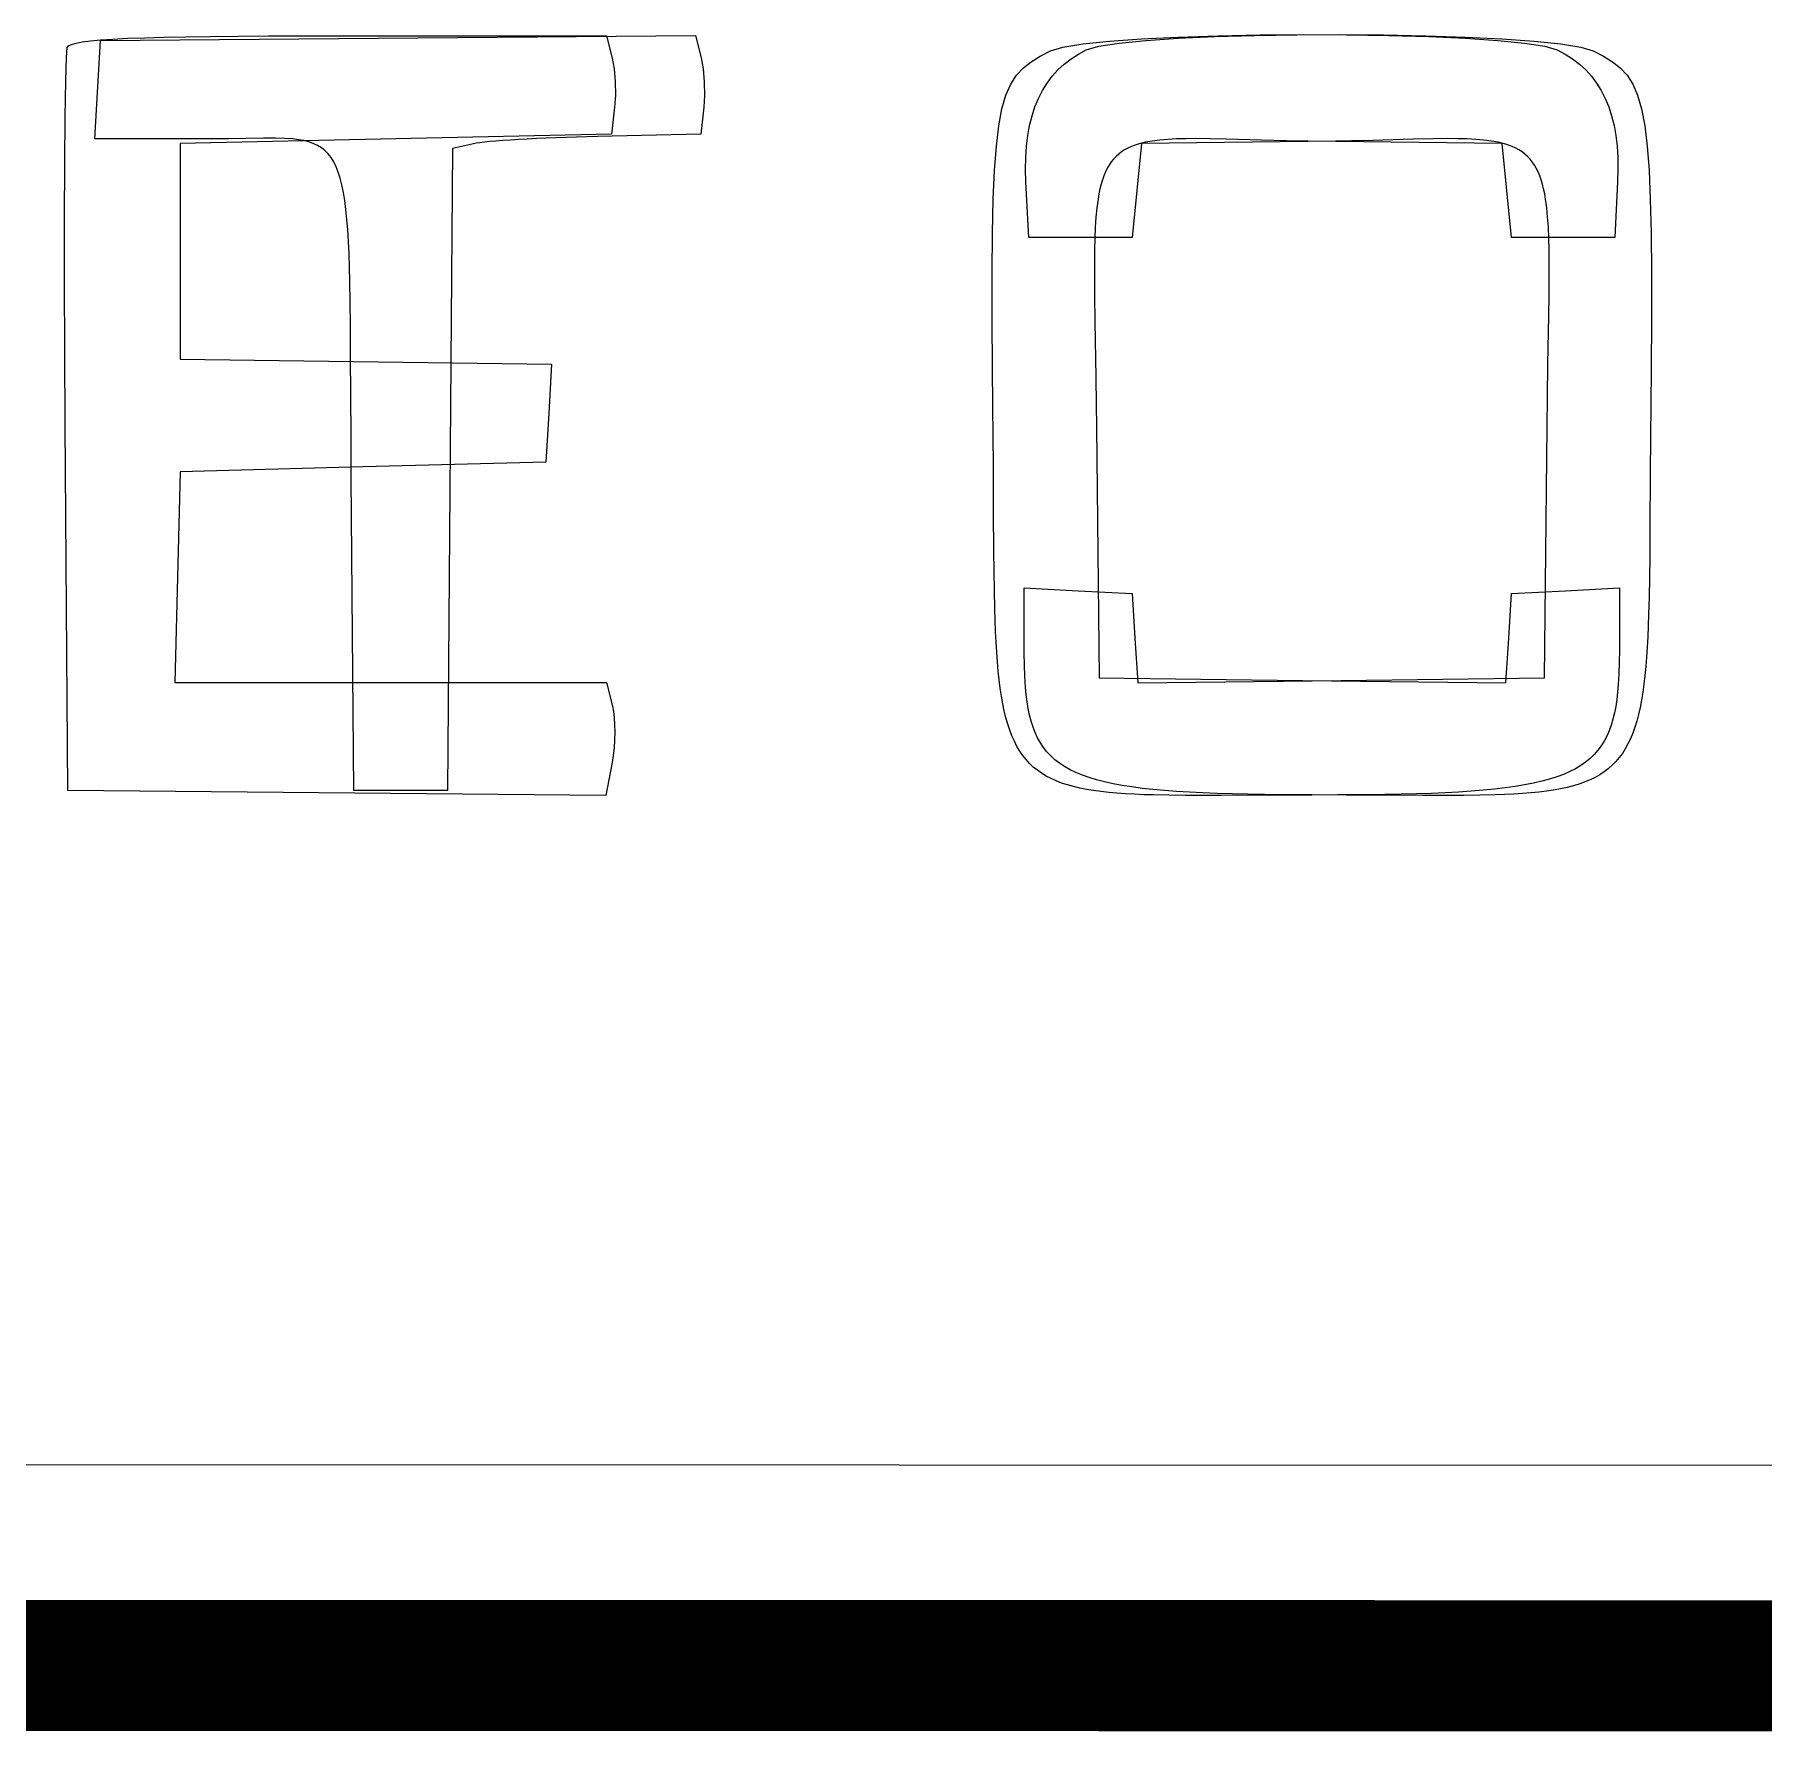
# Model space of a CAD drawing. Header units: inches. Extents: x -4 to 338, y -3 to 155.
# Drawn here: x 10.664 to 14.013, y -3.301 to -0.001 of the extents above; entities that cross this region are included whole.
import ezdxf

# ---------------------------------------------------------------- set-up
doc = ezdxf.new("R2010")
doc.units = ezdxf.units.IN
for name, color, linetype in [('Board Outline', 216, 'Continuous'), ('Bottom Layer', 5, 'Continuous'), ('Bottom Overlay', 54, 'Continuous'), ('Top Layer', 1, 'Continuous'), ('Top Overlay', 2, 'Continuous')]:
    doc.layers.add(name, color=color, linetype=linetype)

# ---------------------------------------------------------------- blocks, each defined once
blk = doc.blocks.new('IMPORTED_IMAGE_B_1')
at = {"layer": 'Bottom Overlay'}
for p, q in [((7.6184, -20.7822), (7.6294, -20.5915)), ((7.6294, -20.5915), (8.7821, -20.5819)), ((8.7821, -20.5819), (8.793, -20.6254)), ((9.5633, -20.6026), (9.6025, -20.5965)), ((9.6025, -20.5965), (9.6545, -20.5913)), ((9.6545, -20.5913), (9.717, -20.5871)), ((9.717, -20.5871), (9.7881, -20.5838)), ((9.7881, -20.5838), (9.8655, -20.5816)), ((9.8655, -20.5816), (9.9472, -20.5803)), ((9.9472, -20.5803), (10.031, -20.58)), ((10.031, -20.58), (10.1147, -20.5806)), ((10.1147, -20.5806), (10.1962, -20.5822)), ((10.1962, -20.5822), (10.2735, -20.5848)), ((10.2735, -20.5848), (10.3444, -20.5883)), ((10.3444, -20.5883), (10.4067, -20.5927)), ((10.4067, -20.5927), (10.4583, -20.5981)), ((10.4583, -20.5981), (10.4971, -20.6045)), ((8.793, -20.6254), (8.7968, -20.6464)), ((9.4962, -20.6371), (9.5094, -20.627)), ((9.5094, -20.627), (9.5237, -20.6179)), ((9.5237, -20.6179), (9.539, -20.6098)), ((9.539, -20.6098), (9.5633, -20.6026)), ((10.4971, -20.6045), (10.5209, -20.6117)), ((10.5209, -20.6117), (10.5408, -20.622)), ((10.5408, -20.622), (10.5583, -20.6327)), ((10.5583, -20.6327), (10.5735, -20.6446)), ((8.7968, -20.6464), (8.799, -20.6714)), ((9.463, -20.6739), (9.473, -20.6606)), ((9.473, -20.6606), (9.484, -20.6483)), ((9.484, -20.6483), (9.4962, -20.6371)), ((10.5735, -20.6446), (10.5867, -20.6588)), ((10.5867, -20.6588), (10.5978, -20.6762)), ((8.7994, -20.6973), (8.798, -20.721)), ((8.799, -20.6714), (8.7994, -20.6973)), ((9.4463, -20.7036), (9.4541, -20.6882)), ((9.4541, -20.6882), (9.463, -20.6739)), ((10.5978, -20.6762), (10.6072, -20.6976)), ((10.6072, -20.6976), (10.6149, -20.7242)), ((8.798, -20.721), (8.792, -20.7731)), ((9.4339, -20.7376), (9.4395, -20.7201)), ((9.4395, -20.7201), (9.4463, -20.7036)), ((10.6149, -20.7242), (10.621, -20.7566)), ((9.4257, -20.7758), (9.4293, -20.7562)), ((9.4293, -20.7562), (9.4339, -20.7376)), ((10.621, -20.7566), (10.6258, -20.796)), ((7.8442, -20.7822), (7.6184, -20.7822)), ((7.851, -20.7822), (7.8442, -20.7822)), ((7.8771, -20.782), (7.851, -20.7822)), ((7.9447, -20.7807), (7.8771, -20.782)), ((7.9685, -20.7807), (7.9447, -20.7807)), ((7.9858, -20.7812), (7.9685, -20.7807)), ((8.0017, -20.7823), (7.9858, -20.7812)), ((8.0127, -20.7837), (8.0017, -20.7823)), ((8.023, -20.7855), (8.0127, -20.7837)), ((8.0325, -20.788), (8.023, -20.7855)), ((8.0413, -20.791), (8.0325, -20.788)), ((8.0495, -20.7948), (8.0413, -20.791)), ((8.057, -20.7994), (8.0495, -20.7948)), ((8.0638, -20.8047), (8.057, -20.7994)), ((8.3517, -20.7915), (8.3111, -20.801)), ((8.3569, -20.7905), (8.3517, -20.7915)), ((8.364, -20.7895), (8.3569, -20.7905)), ((8.3728, -20.7885), (8.364, -20.7895)), ((8.3833, -20.7875), (8.3728, -20.7885)), ((8.3953, -20.7865), (8.3833, -20.7875)), ((8.4086, -20.7855), (8.3953, -20.7865)), ((8.4233, -20.7845), (8.4086, -20.7855)), ((8.4391, -20.7836), (8.4233, -20.7845)), ((8.456, -20.7826), (8.4391, -20.7836)), ((8.4737, -20.7817), (8.456, -20.7826)), ((8.4922, -20.7809), (8.4737, -20.7817)), ((8.5114, -20.7801), (8.4922, -20.7809)), ((8.5311, -20.7794), (8.5114, -20.7801)), ((8.5512, -20.7787), (8.5311, -20.7794)), ((8.5716, -20.7781), (8.5512, -20.7787)), ((8.5922, -20.7776), (8.5716, -20.7781)), ((8.792, -20.7731), (8.5922, -20.7776)), ((9.4218, -20.8183), (9.4232, -20.7965)), ((9.4232, -20.7965), (9.4257, -20.7758)), ((9.6458, -20.7913), (9.6367, -20.8821)), ((10.0218, -20.7864), (9.6458, -20.7913)), ((10.0536, -20.7859), (10.0218, -20.7864)), ((10.0935, -20.785), (10.0536, -20.7859)), ((10.1729, -20.7828), (10.0935, -20.785)), ((10.2113, -20.782), (10.1729, -20.7828)), ((10.2393, -20.7817), (10.2113, -20.782)), ((10.2586, -20.7818), (10.2393, -20.7817)), ((10.2767, -20.7823), (10.2586, -20.7818)), ((10.2936, -20.7832), (10.2767, -20.7823)), ((10.3093, -20.7845), (10.2936, -20.7832)), ((10.3238, -20.7864), (10.3093, -20.7845)), ((10.3371, -20.7888), (10.3238, -20.7864)), ((10.3494, -20.7919), (10.3371, -20.7888)), ((10.3571, -20.7943), (10.3494, -20.7919)), ((10.3642, -20.797), (10.3571, -20.7943)), ((10.371, -20.8001), (10.3642, -20.797)), ((10.3773, -20.8036), (10.371, -20.8001)), ((10.6258, -20.796), (10.6293, -20.8433)), ((8.0701, -20.811), (8.0638, -20.8047)), ((8.0759, -20.8183), (8.0701, -20.811)), ((8.0811, -20.8266), (8.0759, -20.8183)), ((8.0857, -20.836), (8.0811, -20.8266)), ((8.3111, -20.801), (8.3015, -22.0447)), ((9.4215, -20.8412), (9.4218, -20.8183)), ((10.3832, -20.8074), (10.3773, -20.8036)), ((10.3888, -20.8116), (10.3832, -20.8074)), ((10.3939, -20.8162), (10.3888, -20.8116)), ((10.3987, -20.8213), (10.3939, -20.8162)), ((10.4031, -20.8268), (10.3987, -20.8213)), ((10.4072, -20.8328), (10.4031, -20.8268)), ((10.4109, -20.8392), (10.4072, -20.8328)), ((8.0899, -20.8465), (8.0857, -20.836)), ((8.0937, -20.8583), (8.0899, -20.8465)), ((8.097, -20.8714), (8.0937, -20.8583)), ((9.4222, -20.8651), (9.4215, -20.8412)), ((9.4278, -20.973), (9.4222, -20.8651)), ((10.4143, -20.8462), (10.4109, -20.8392)), ((10.4174, -20.8536), (10.4143, -20.8462)), ((10.4203, -20.8616), (10.4174, -20.8536)), ((10.4228, -20.8701), (10.4203, -20.8616)), ((10.6293, -20.8433), (10.6317, -20.8993)), ((8.0999, -20.8859), (8.097, -20.8714)), ((8.1025, -20.9018), (8.0999, -20.8859)), ((9.6367, -20.8821), (9.6276, -20.973)), ((10.4251, -20.8792), (10.4228, -20.8701)), ((10.4271, -20.8889), (10.4251, -20.8792)), ((10.4289, -20.8992), (10.4271, -20.8889)), ((10.4311, -20.9157), (10.4289, -20.8992)), ((10.6317, -20.8993), (10.6332, -20.965)), ((8.1047, -20.9192), (8.1025, -20.9018)), ((8.1066, -20.9381), (8.1047, -20.9192)), ((10.4328, -20.9338), (10.4311, -20.9157)), ((10.4342, -20.9533), (10.4328, -20.9338)), ((8.1082, -20.9587), (8.1066, -20.9381)), ((8.1095, -20.981), (8.1082, -20.9587)), ((10.4351, -20.9744), (10.4342, -20.9533)), ((10.6332, -20.965), (10.6338, -21.0414)), ((8.1106, -21.005), (8.1095, -20.981)), ((9.6276, -20.973), (9.4278, -20.973)), ((10.4357, -20.997), (10.4351, -20.9744)), ((10.436, -21.0214), (10.4357, -20.997)), ((8.1115, -21.0309), (8.1106, -21.005)), ((8.1122, -21.0586), (8.1115, -21.0309)), ((10.436, -21.0475), (10.436, -21.0214)), ((8.1129, -21.0987), (8.1122, -21.0586)), ((10.4357, -21.0851), (10.436, -21.0475)), ((10.6338, -21.0414), (10.6338, -21.1293)), ((8.1134, -21.1424), (8.1129, -21.0987)), ((10.4351, -21.126), (10.4357, -21.0851)), ((10.4334, -21.2184), (10.4351, -21.126)), ((10.6338, -21.1293), (10.6332, -21.2298)), ((8.1138, -21.2024), (8.1134, -21.1424)), ((8.1145, -21.3567), (8.1138, -21.2024)), ((10.4324, -21.2836), (10.4334, -21.2184)), ((10.6332, -21.2298), (10.632, -21.3614)), ((10.4317, -21.3402), (10.4324, -21.2836)), ((8.1151, -21.4378), (8.1145, -21.3567)), ((10.4269, -21.8267), (10.4317, -21.3402)), ((10.632, -21.3614), (10.6315, -21.4295)), ((10.6315, -21.4295), (10.6309, -21.5377)), ((8.1199, -22.0447), (8.1151, -21.4378)), ((10.6309, -21.5377), (10.6305, -21.5935)), ((10.6305, -21.5935), (10.63, -21.6326)), ((10.63, -21.6326), (10.6294, -21.6695)), ((9.4188, -21.7668), (9.4187, -21.6524)), ((9.4187, -21.6524), (9.5231, -21.6578)), ((9.5231, -21.6578), (9.6276, -21.6633)), ((9.6276, -21.6633), (9.6332, -21.7499)), ((10.6294, -21.6695), (10.6285, -21.7042)), ((10.6285, -21.7042), (10.6277, -21.7261)), ((10.6277, -21.7261), (10.6268, -21.7471)), ((9.4188, -21.7789), (9.4188, -21.7668)), ((9.6332, -21.7499), (9.6387, -21.8365)), ((10.6257, -21.7672), (10.6244, -21.7864)), ((10.6268, -21.7471), (10.6257, -21.7672)), ((9.4192, -21.8021), (9.4188, -21.7789)), ((9.42, -21.8239), (9.4192, -21.8021)), ((10.6229, -21.8047), (10.6212, -21.8222)), ((10.6244, -21.7864), (10.6229, -21.8047)), ((9.4213, -21.8445), (9.42, -21.8239)), ((9.6387, -21.8365), (10.0328, -21.8316)), ((10.0328, -21.8316), (10.4269, -21.8267)), ((10.6212, -21.8222), (10.6193, -21.8388)), ((9.4227, -21.859), (9.4213, -21.8445)), ((9.4244, -21.873), (9.4227, -21.859)), ((10.6147, -21.8697), (10.6119, -21.884)), ((10.6171, -21.8547), (10.6147, -21.8697)), ((10.6193, -21.8388), (10.6171, -21.8547)), ((9.4266, -21.8862), (9.4244, -21.873)), ((9.4292, -21.8988), (9.4266, -21.8862)), ((9.4323, -21.9107), (9.4292, -21.8988)), ((10.6089, -21.8975), (10.6055, -21.9103)), ((10.6119, -21.884), (10.6089, -21.8975)), ((9.4359, -21.922), (9.4323, -21.9107)), ((9.44, -21.9328), (9.4359, -21.922)), ((9.4447, -21.9429), (9.44, -21.9328)), ((10.5977, -21.9338), (10.5933, -21.9446)), ((10.6018, -21.9224), (10.5977, -21.9338)), ((10.6055, -21.9103), (10.6018, -21.9224)), ((9.4501, -21.9525), (9.4447, -21.9429)), ((9.4561, -21.9614), (9.4501, -21.9525)), ((9.4627, -21.9699), (9.4561, -21.9614)), ((9.4701, -21.9778), (9.4627, -21.9699)), ((10.5832, -21.9641), (10.5776, -21.973)), ((10.5885, -21.9547), (10.5832, -21.9641)), ((10.5933, -21.9446), (10.5885, -21.9547)), ((9.4782, -21.9853), (9.4701, -21.9778)), ((9.4871, -21.9922), (9.4782, -21.9853)), ((9.4969, -21.9987), (9.4871, -21.9922)), ((9.5075, -22.0047), (9.4969, -21.9987)), ((9.519, -22.0102), (9.5075, -22.0047)), ((10.5504, -22.0027), (10.5424, -22.0088)), ((10.5579, -21.9961), (10.5504, -22.0027)), ((10.5649, -21.989), (10.5579, -21.9961)), ((10.5715, -21.9813), (10.5649, -21.989)), ((10.5776, -21.973), (10.5715, -21.9813)), ((9.5314, -22.0154), (9.519, -22.0102)), ((9.5448, -22.0201), (9.5314, -22.0154)), ((9.5591, -22.0244), (9.5448, -22.0201)), ((9.5745, -22.0284), (9.5591, -22.0244)), ((9.591, -22.032), (9.5745, -22.0284)), ((9.6085, -22.0352), (9.591, -22.032)), ((9.6272, -22.0382), (9.6085, -22.0352)), ((9.6471, -22.0408), (9.6272, -22.0382)), ((10.4705, -22.039), (10.4578, -22.0417)), ((10.4826, -22.0359), (10.4705, -22.039)), ((10.494, -22.0324), (10.4826, -22.0359)), ((10.5048, -22.0285), (10.494, -22.0324)), ((10.5151, -22.0243), (10.5048, -22.0285)), ((10.5247, -22.0196), (10.5151, -22.0243)), ((10.5338, -22.0144), (10.5247, -22.0196)), ((10.5424, -22.0088), (10.5338, -22.0144)), ((8.1199, -22.0447), (8.1199, -22.0447)), ((8.3015, -22.0447), (8.1199, -22.0447)), ((9.6682, -22.0431), (9.6471, -22.0408)), ((9.6905, -22.0451), (9.6682, -22.0431)), ((9.714, -22.0469), (9.6905, -22.0451)), ((9.7389, -22.0484), (9.714, -22.0469)), ((9.7651, -22.0497), (9.7389, -22.0484)), ((9.7927, -22.0508), (9.7651, -22.0497)), ((9.8217, -22.0517), (9.7927, -22.0508)), ((9.8521, -22.0524), (9.8217, -22.0517)), ((9.8841, -22.053), (9.8521, -22.0524)), ((9.929, -22.0535), (9.8841, -22.053)), ((9.9767, -22.0537), (9.929, -22.0535)), ((10.0422, -22.0538), (9.9767, -22.0537)), ((10.0856, -22.0539), (10.0422, -22.0538)), ((10.1906, -22.0545), (10.0856, -22.0539)), ((10.2377, -22.0546), (10.1906, -22.0545)), ((10.2706, -22.0545), (10.2377, -22.0546)), ((10.3017, -22.0541), (10.2706, -22.0545)), ((10.2706, -22.0545), (10.2706, -22.0545)), ((10.3309, -22.0535), (10.3017, -22.0541)), ((10.3494, -22.0528), (10.3309, -22.0535)), ((10.3671, -22.0519), (10.3494, -22.0528)), ((10.384, -22.0509), (10.3671, -22.0519)), ((10.4002, -22.0496), (10.384, -22.0509)), ((10.4156, -22.048), (10.4002, -22.0496)), ((10.4304, -22.0462), (10.4156, -22.048)), ((10.4444, -22.0441), (10.4304, -22.0462)), ((10.4578, -22.0417), (10.4444, -22.0441))]:
    blk.add_line(p, q, dxfattribs=at)
blk = doc.blocks.new('IMPORTED_IMAGE_B_2')
at = {"layer": 'Top Overlay'}
for p, q in [((7.5674, -20.602), (7.573, -20.5992)), ((7.573, -20.5992), (7.5818, -20.5966)), ((7.5818, -20.5966), (7.5939, -20.5942)), ((7.5939, -20.5942), (7.6097, -20.5921)), ((7.6097, -20.5921), (7.6294, -20.5903)), ((7.6294, -20.5903), (7.6532, -20.5886)), ((7.6532, -20.5886), (7.6813, -20.5872)), ((7.6813, -20.5872), (7.7141, -20.586)), ((7.7141, -20.586), (7.7516, -20.585)), ((7.7516, -20.585), (7.7942, -20.5842)), ((7.7942, -20.5842), (7.8421, -20.5835)), ((7.8421, -20.5835), (7.8956, -20.583)), ((7.8956, -20.583), (7.9548, -20.5827)), ((7.9548, -20.5827), (8.02, -20.5825)), ((8.02, -20.5825), (8.0914, -20.5824)), ((8.0914, -20.5824), (8.6094, -20.5824)), ((8.6094, -20.5824), (8.6202, -20.6256)), ((9.4935, -20.6045), (9.5323, -20.5981)), ((9.5323, -20.5981), (9.5839, -20.5927)), ((9.5839, -20.5927), (9.6462, -20.5883)), ((9.6462, -20.5883), (9.7171, -20.5848)), ((9.7171, -20.5848), (9.7944, -20.5822)), ((9.7944, -20.5822), (9.8759, -20.5806)), ((9.8759, -20.5806), (9.9597, -20.58)), ((9.9597, -20.58), (10.0434, -20.5803)), ((10.0434, -20.5803), (10.1251, -20.5816)), ((10.1251, -20.5816), (10.2025, -20.5838)), ((10.2025, -20.5838), (10.2736, -20.5871)), ((10.2736, -20.5871), (10.3362, -20.5913)), ((10.3362, -20.5913), (10.3881, -20.5965)), ((10.3881, -20.5965), (10.4273, -20.6026)), ((7.5618, -20.6699), (7.5631, -20.6242)), ((7.5631, -20.6242), (7.5648, -20.6052)), ((7.5648, -20.6052), (7.5674, -20.602)), ((8.6202, -20.6256), (8.624, -20.6465)), ((9.4171, -20.6446), (9.4323, -20.6327)), ((9.4323, -20.6327), (9.4498, -20.622)), ((9.4498, -20.622), (9.4697, -20.6117)), ((9.4697, -20.6117), (9.4935, -20.6045)), ((10.4273, -20.6026), (10.4516, -20.6098)), ((10.4516, -20.6098), (10.467, -20.6179)), ((10.467, -20.6179), (10.4812, -20.627)), ((10.4812, -20.627), (10.4944, -20.6371)), ((8.624, -20.6465), (8.6261, -20.6715)), ((9.3928, -20.6762), (9.404, -20.6588)), ((9.404, -20.6588), (9.4171, -20.6446)), ((10.4944, -20.6371), (10.5066, -20.6483)), ((10.5066, -20.6483), (10.5176, -20.6606)), ((10.5176, -20.6606), (10.5276, -20.6739)), ((7.5607, -20.7393), (7.5618, -20.6699)), ((8.6266, -20.6973), (8.6251, -20.721)), ((8.6261, -20.6715), (8.6266, -20.6973)), ((9.3757, -20.7242), (9.3834, -20.6976)), ((9.3834, -20.6976), (9.3928, -20.6762)), ((10.5276, -20.6739), (10.5365, -20.6882)), ((10.5365, -20.6882), (10.5443, -20.7036)), ((8.6251, -20.721), (8.6192, -20.7731)), ((9.3696, -20.7566), (9.3757, -20.7242)), ((10.5443, -20.7036), (10.5511, -20.7201)), ((10.5511, -20.7201), (10.5567, -20.7376)), ((7.56, -20.8293), (7.5607, -20.7393)), ((9.3648, -20.796), (9.3696, -20.7566)), ((10.5567, -20.7376), (10.5614, -20.7562)), ((10.5614, -20.7562), (10.5649, -20.7758)), ((8.6192, -20.7731), (7.7836, -20.7913)), ((7.7836, -20.7913), (7.7836, -21.2091)), ((9.3613, -20.8433), (9.3648, -20.796)), ((9.6196, -20.8001), (9.6133, -20.8036)), ((9.6264, -20.797), (9.6196, -20.8001)), ((9.6335, -20.7943), (9.6264, -20.797)), ((9.6412, -20.7919), (9.6335, -20.7943)), ((9.6535, -20.7888), (9.6412, -20.7919)), ((9.6669, -20.7864), (9.6535, -20.7888)), ((9.6814, -20.7845), (9.6669, -20.7864)), ((9.697, -20.7832), (9.6814, -20.7845)), ((9.7139, -20.7823), (9.697, -20.7832)), ((9.732, -20.7818), (9.7139, -20.7823)), ((9.7514, -20.7817), (9.732, -20.7818)), ((9.7793, -20.782), (9.7514, -20.7817)), ((9.8097, -20.7826), (9.7793, -20.782)), ((9.8783, -20.7845), (9.8097, -20.7826)), ((9.9267, -20.7857), (9.8783, -20.7845)), ((9.9688, -20.7864), (9.9267, -20.7857)), ((10.3449, -20.7913), (9.9688, -20.7864)), ((10.3539, -20.8821), (10.3449, -20.7913)), ((10.5649, -20.7758), (10.5674, -20.7965)), ((10.5674, -20.7965), (10.5688, -20.8183)), ((7.5597, -20.937), (7.56, -20.8293)), ((9.5834, -20.8328), (9.5797, -20.8392)), ((9.5875, -20.8268), (9.5834, -20.8328)), ((9.5919, -20.8213), (9.5875, -20.8268)), ((9.5967, -20.8162), (9.5919, -20.8213)), ((9.6019, -20.8116), (9.5967, -20.8162)), ((9.6074, -20.8074), (9.6019, -20.8116)), ((9.6133, -20.8036), (9.6074, -20.8074)), ((10.5688, -20.8183), (10.5691, -20.8412)), ((9.3589, -20.8993), (9.3613, -20.8433)), ((9.5704, -20.8616), (9.5678, -20.8701)), ((9.5732, -20.8536), (9.5704, -20.8616)), ((9.5763, -20.8462), (9.5732, -20.8536)), ((9.5797, -20.8392), (9.5763, -20.8462)), ((10.5684, -20.8651), (10.5628, -20.973)), ((10.5691, -20.8412), (10.5684, -20.8651)), ((9.3574, -20.965), (9.3589, -20.8993)), ((9.5618, -20.8992), (9.5595, -20.9157)), ((9.5635, -20.8889), (9.5618, -20.8992)), ((9.5655, -20.8792), (9.5635, -20.8889)), ((9.5678, -20.8701), (9.5655, -20.8792)), ((10.363, -20.973), (10.3539, -20.8821)), ((9.5578, -20.9338), (9.5564, -20.9533)), ((9.5595, -20.9157), (9.5578, -20.9338)), ((7.5597, -21.0595), (7.5597, -20.937)), ((9.3568, -21.0414), (9.3574, -20.965)), ((9.5564, -20.9533), (9.5555, -20.9744)), ((9.5549, -20.997), (9.5546, -21.0214)), ((9.5555, -20.9744), (9.5549, -20.997)), ((10.5628, -20.973), (10.363, -20.973)), ((9.5546, -21.0214), (9.5546, -21.0475)), ((7.56, -21.1935), (7.5597, -21.0595)), ((9.3569, -21.1293), (9.3568, -21.0414)), ((9.5546, -21.0475), (9.5549, -21.0851)), ((9.5549, -21.0851), (9.5557, -21.1368)), ((9.3575, -21.2298), (9.3569, -21.1293)), ((9.5557, -21.1368), (9.5576, -21.2438)), ((7.5608, -21.3363), (7.56, -21.1935)), ((7.7836, -21.2091), (8.503, -21.219)), ((8.503, -21.219), (8.4975, -21.314)), ((9.3586, -21.3614), (9.3575, -21.2298)), ((9.5576, -21.2438), (9.5584, -21.2974)), ((9.5584, -21.2974), (9.5589, -21.3402)), ((8.4975, -21.314), (8.492, -21.4089)), ((7.5656, -22.0447), (7.5608, -21.3363)), ((9.359, -21.4129), (9.3586, -21.3614)), ((9.5589, -21.3402), (9.5638, -21.8267)), ((7.7836, -21.4271), (7.7733, -21.8358)), ((8.1378, -21.418), (7.7836, -21.4271)), ((8.492, -21.4089), (8.1378, -21.418)), ((9.3595, -21.5081), (9.359, -21.4129)), ((9.36, -21.5799), (9.3595, -21.5081)), ((9.3604, -21.6198), (9.36, -21.5799)), ((9.361, -21.6574), (9.3604, -21.6198)), ((9.3618, -21.6928), (9.361, -21.6574)), ((10.3575, -21.7499), (10.363, -21.6633)), ((10.363, -21.6633), (10.4675, -21.6578)), ((10.4675, -21.6578), (10.5719, -21.6524)), ((10.5719, -21.6524), (10.5718, -21.7729)), ((9.3625, -21.7152), (9.3618, -21.6928)), ((9.3634, -21.7367), (9.3625, -21.7152)), ((9.3644, -21.7572), (9.3634, -21.7367)), ((9.3655, -21.7769), (9.3644, -21.7572)), ((10.3519, -21.8365), (10.3575, -21.7499)), ((9.3669, -21.7956), (9.3655, -21.7769)), ((9.3685, -21.8135), (9.3669, -21.7956)), ((10.5716, -21.7964), (10.5709, -21.8186)), ((10.5718, -21.7729), (10.5716, -21.7964)), ((7.7733, -21.8358), (8.6094, -21.8358)), ((8.6094, -21.8358), (8.6208, -21.8813)), ((9.3703, -21.8306), (9.3685, -21.8135)), ((9.3724, -21.8468), (9.3703, -21.8306)), ((9.5638, -21.8267), (9.9578, -21.8316)), ((9.9578, -21.8316), (10.3519, -21.8365)), ((10.5709, -21.8186), (10.5697, -21.8394)), ((9.3747, -21.8623), (9.3724, -21.8468)), ((9.3773, -21.877), (9.3747, -21.8623)), ((10.5668, -21.8684), (10.5648, -21.8819)), ((10.5684, -21.8543), (10.5668, -21.8684)), ((10.5697, -21.8394), (10.5684, -21.8543)), ((8.6208, -21.8813), (8.6229, -21.8918)), ((8.6229, -21.8918), (8.6243, -21.904)), ((8.6243, -21.904), (8.6251, -21.9177)), ((9.3802, -21.8909), (9.3773, -21.877)), ((9.3834, -21.904), (9.3802, -21.8909)), ((9.3869, -21.9165), (9.3834, -21.904)), ((10.5623, -21.8947), (10.5594, -21.9068)), ((10.5648, -21.8819), (10.5623, -21.8947)), ((8.6254, -21.9322), (8.625, -21.9472)), ((8.6251, -21.9177), (8.6254, -21.9322)), ((9.3908, -21.9282), (9.3869, -21.9165)), ((9.395, -21.9393), (9.3908, -21.9282)), ((10.552, -21.9293), (10.5475, -21.9396)), ((10.556, -21.9183), (10.552, -21.9293)), ((10.5594, -21.9068), (10.556, -21.9183)), ((8.624, -21.9623), (8.6224, -21.9769)), ((8.625, -21.9472), (8.624, -21.9623)), ((9.3997, -21.9497), (9.395, -21.9393)), ((9.4047, -21.9595), (9.3997, -21.9497)), ((9.4101, -21.9686), (9.4047, -21.9595)), ((9.416, -21.9772), (9.4101, -21.9686)), ((10.5302, -21.9671), (10.5231, -21.9753)), ((10.5366, -21.9585), (10.5302, -21.9671)), ((10.5424, -21.9493), (10.5366, -21.9585)), ((10.5475, -21.9396), (10.5424, -21.9493)), ((8.6203, -21.9906), (8.6083, -22.0544)), ((8.6224, -21.9769), (8.6203, -21.9906)), ((9.4223, -21.9852), (9.416, -21.9772)), ((9.4291, -21.9926), (9.4223, -21.9852)), ((9.4364, -21.9995), (9.4291, -21.9926)), ((9.4442, -22.0058), (9.4364, -21.9995)), ((9.4525, -22.0117), (9.4442, -22.0058)), ((10.4868, -22.0027), (10.4756, -22.0084)), ((10.4971, -21.9966), (10.4868, -22.0027)), ((10.5065, -21.99), (10.4971, -21.9966)), ((10.5152, -21.9829), (10.5065, -21.99)), ((10.5231, -21.9753), (10.5152, -21.9829)), ((9.4613, -22.0171), (9.4525, -22.0117)), ((9.4707, -22.022), (9.4613, -22.0171)), ((9.4806, -22.0265), (9.4707, -22.022)), ((9.4911, -22.0305), (9.4806, -22.0265)), ((9.5023, -22.0342), (9.4911, -22.0305)), ((9.514, -22.0375), (9.5023, -22.0342)), ((9.5264, -22.0404), (9.514, -22.0375)), ((10.3697, -22.0372), (10.3503, -22.0399)), ((10.388, -22.0342), (10.3697, -22.0372)), ((10.4052, -22.0308), (10.388, -22.0342)), ((10.4213, -22.0271), (10.4052, -22.0308)), ((10.4364, -22.023), (10.4213, -22.0271)), ((10.4504, -22.0186), (10.4364, -22.023)), ((10.4635, -22.0137), (10.4504, -22.0186)), ((10.4756, -22.0084), (10.4635, -22.0137)), ((8.6083, -22.0544), (7.5656, -22.0447)), ((8.6083, -22.0544), (8.6083, -22.0544)), ((9.5394, -22.0429), (9.5264, -22.0404)), ((9.5531, -22.0452), (9.5394, -22.0429)), ((9.5675, -22.0472), (9.5531, -22.0452)), ((9.5826, -22.0488), (9.5675, -22.0472)), ((9.5984, -22.0503), (9.5826, -22.0488)), ((9.615, -22.0514), (9.5984, -22.0503)), ((9.6323, -22.0524), (9.615, -22.0514)), ((9.6504, -22.0531), (9.6323, -22.0524)), ((9.6692, -22.0537), (9.6504, -22.0531)), ((9.6991, -22.0543), (9.6692, -22.0537)), ((9.7308, -22.0546), (9.6991, -22.0543)), ((9.7308, -22.0546), (9.7308, -22.0546)), ((9.7529, -22.0546), (9.7308, -22.0546)), ((9.8, -22.0545), (9.7529, -22.0546)), ((9.9193, -22.0539), (9.8, -22.0545)), ((9.9763, -22.0538), (9.9193, -22.0539)), ((10.0261, -22.0537), (9.9763, -22.0538)), ((10.0731, -22.0534), (10.0261, -22.0537)), ((10.1173, -22.0528), (10.0731, -22.0534)), ((10.1488, -22.0522), (10.1173, -22.0528)), ((10.1787, -22.0514), (10.1488, -22.0522)), ((10.2073, -22.0505), (10.1787, -22.0514)), ((10.2344, -22.0493), (10.2073, -22.0505)), ((10.2601, -22.048), (10.2344, -22.0493)), ((10.2846, -22.0464), (10.2601, -22.048)), ((10.3077, -22.0445), (10.2846, -22.0464)), ((10.3296, -22.0424), (10.3077, -22.0445)), ((10.3503, -22.0399), (10.3296, -22.0424))]:
    blk.add_line(p, q, dxfattribs=at)

msp = doc.modelspace()

# ---------------------------------------------------------------- linework, layer by layer
at = {"layer": 'Board Outline'}
msp.add_lwpolyline([(0.9192, -3.1596, 0.254, 0.254, 0), (65.731, -3.1744, 0.254, 0.254, 0)], format="xyseb", dxfattribs=at)
at = {"layer": 'Bottom Layer'}
msp.add_line((65.7311, -2.786), (0.9192, -2.7712), dxfattribs=at)
at = {"layer": 'Top Layer'}
msp.add_line((65.7311, -2.786), (0.9192, -2.7712), dxfattribs=at)

# ---------------------------------------------------------------- block references
for name in ['IMPORTED_IMAGE_B_1', 'IMPORTED_IMAGE_B_2']:
    msp.add_blockref(name, (3.1621, 20.5787))

doc.saveas('drawing.dxf')
